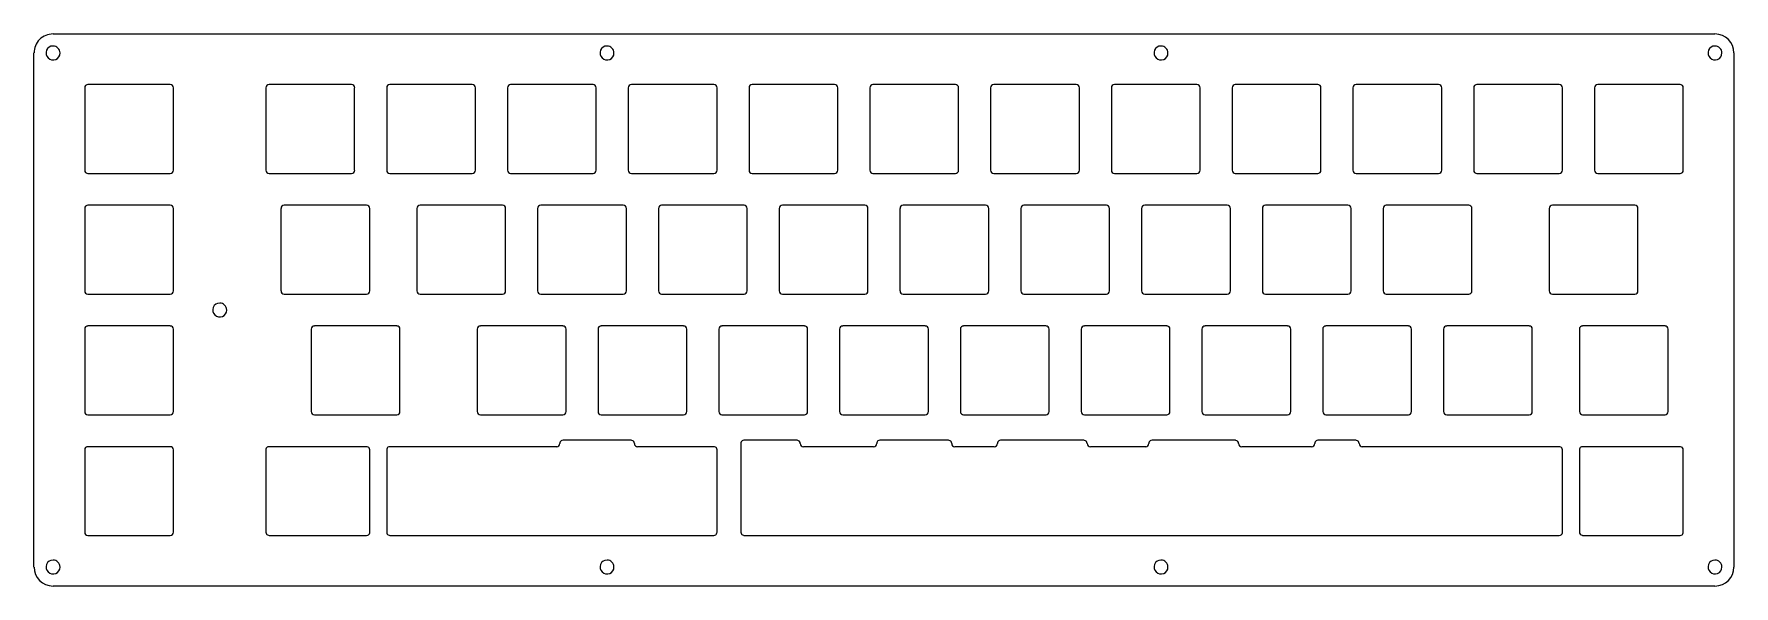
# Model space of a CAD drawing. Extents: x 0 to 268, y -87 to 0.
import ezdxf

# ---------------------------------------------------------------- set-up
doc = ezdxf.new("R2010")
doc.units = 0
doc.layers.get('0').update_dxf_attribs({"linetype": 'CONTINUOUS'})

msp = doc.modelspace()

# ---------------------------------------------------------------- linework, layer by layer
at = {"color": 7}
for points in [[(3.0988, -0.14858), (265.22426, -0.14858)], [(0.09906, -84.29878), (0.09906, -3.14832)], [(268.224, -3.14832), (268.224, -84.29878)], [(8.09752, -8.64996), (8.09752, -21.64968)], [(21.59762, -8.14958), (8.5979, -8.14958)], [(22.098, -21.64968), (22.098, -8.64996)], [(36.67252, -8.64996), (36.67252, -21.64968)], [(50.17262, -8.14958), (37.1729, -8.14958)], [(50.673, -21.64968), (50.673, -8.64996)], [(55.72252, -8.64996), (55.72252, -21.64968)], [(69.22262, -8.14958), (56.2229, -8.14958)], [(69.723, -21.64968), (69.723, -8.64996)], [(74.77252, -8.64996), (74.77252, -21.64968)], [(88.27262, -8.14958), (75.2729, -8.14958)], [(88.773, -21.64968), (88.773, -8.64996)], [(93.82252, -8.64996), (93.82252, -21.64968)], [(107.32262, -8.14958), (94.3229, -8.14958)], [(107.823, -21.64968), (107.823, -8.64996)], [(112.87252, -8.64996), (112.87252, -21.64968)], [(126.37262, -8.14958), (113.3729, -8.14958)], [(126.873, -21.64968), (126.873, -8.64996)], [(131.92252, -8.64996), (131.92252, -21.64968)], [(145.42262, -8.14958), (132.4229, -8.14958)], [(145.923, -21.64968), (145.923, -8.64996)], [(150.97252, -8.64996), (150.97252, -21.64968)], [(164.47262, -8.14958), (151.4729, -8.14958)], [(164.973, -21.64968), (164.973, -8.64996)], [(170.02252, -8.64996), (170.02252, -21.64968)], [(183.52262, -8.14958), (170.5229, -8.14958)], [(184.023, -21.64968), (184.023, -8.64996)], [(189.07252, -8.64996), (189.07252, -21.64968)], [(202.57262, -8.14958), (189.5729, -8.14958)], [(203.073, -21.64968), (203.073, -8.64996)], [(208.12252, -8.64996), (208.12252, -21.64968)], [(221.62262, -8.14958), (208.6229, -8.14958)], [(222.123, -21.64968), (222.123, -8.64996)], [(227.17252, -8.64996), (227.17252, -21.64968)], [(240.67262, -8.14958), (227.6729, -8.14958)], [(241.173, -21.64968), (241.173, -8.64996)], [(246.22252, -8.64996), (246.22252, -21.64968)], [(259.72262, -8.14958), (246.7229, -8.14958)], [(260.223, -21.64968), (260.223, -8.64996)], [(8.5979, -22.15006), (21.59762, -22.15006)], [(37.1729, -22.15006), (50.17262, -22.15006)], [(56.2229, -22.15006), (69.22262, -22.15006)], [(75.2729, -22.15006), (88.27262, -22.15006)], [(94.3229, -22.15006), (107.32262, -22.15006)], [(113.3729, -22.15006), (126.37262, -22.15006)], [(132.4229, -22.15006), (145.42262, -22.15006)], [(151.4729, -22.15006), (164.47262, -22.15006)], [(170.5229, -22.15006), (183.52262, -22.15006)], [(189.5729, -22.15006), (202.57262, -22.15006)], [(208.6229, -22.15006), (221.62262, -22.15006)], [(227.6729, -22.15006), (240.67262, -22.15006)], [(246.7229, -22.15006), (259.72262, -22.15006)], [(8.09752, -27.69996), (8.09752, -40.69968)], [(21.59762, -27.19958), (8.5979, -27.19958)], [(22.098, -40.69968), (22.098, -27.69996)], [(39.05504, -27.69996), (39.05504, -40.69968)], [(52.55514, -27.19958), (39.55542, -27.19958)], [(53.05552, -40.69968), (53.05552, -27.69996)], [(60.48502, -27.69996), (60.48502, -40.69968)], [(73.98512, -27.19958), (60.9854, -27.19958)], [(74.4855, -40.69968), (74.4855, -27.69996)], [(79.53502, -27.69996), (79.53502, -40.69968)], [(93.03512, -27.19958), (80.0354, -27.19958)], [(93.5355, -40.69968), (93.5355, -27.69996)], [(98.58502, -27.69996), (98.58502, -40.69968)], [(112.08512, -27.19958), (99.0854, -27.19958)], [(112.5855, -40.69968), (112.5855, -27.69996)], [(117.63502, -27.69996), (117.63502, -40.69968)], [(131.13512, -27.19958), (118.1354, -27.19958)], [(131.6355, -40.69968), (131.6355, -27.69996)], [(136.68502, -27.69996), (136.68502, -40.69968)], [(150.18512, -27.19958), (137.1854, -27.19958)], [(150.6855, -40.69968), (150.6855, -27.69996)], [(155.73502, -27.69996), (155.73502, -40.69968)], [(169.23512, -27.19958), (156.2354, -27.19958)], [(169.7355, -40.69968), (169.7355, -27.69996)], [(174.78502, -27.69996), (174.78502, -40.69968)], [(188.28512, -27.19958), (175.2854, -27.19958)], [(188.7855, -40.69968), (188.7855, -27.69996)], [(193.83502, -27.69996), (193.83502, -40.69968)], [(207.33512, -27.19958), (194.3354, -27.19958)], [(207.8355, -40.69968), (207.8355, -27.69996)], [(212.88502, -27.69996), (212.88502, -40.69968)], [(226.38512, -27.19958), (213.3854, -27.19958)], [(226.8855, -40.69968), (226.8855, -27.69996)], [(239.08004, -27.69996), (239.08004, -40.69968)], [(252.58014, -27.19958), (239.58042, -27.19958)], [(253.08052, -40.69968), (253.08052, -27.69996)], [(8.5979, -41.20006), (21.59762, -41.20006)], [(39.55542, -41.20006), (52.55514, -41.20006)], [(60.9854, -41.20006), (73.98512, -41.20006)], [(80.0354, -41.20006), (93.03512, -41.20006)], [(99.0854, -41.20006), (112.08512, -41.20006)], [(118.1354, -41.20006), (131.13512, -41.20006)], [(137.1854, -41.20006), (150.18512, -41.20006)], [(156.2354, -41.20006), (169.23512, -41.20006)], [(175.2854, -41.20006), (188.28512, -41.20006)], [(194.3354, -41.20006), (207.33512, -41.20006)], [(213.3854, -41.20006), (226.38512, -41.20006)], [(239.58042, -41.20006), (252.58014, -41.20006)], [(8.09752, -46.74996), (8.09752, -59.74968)], [(21.59762, -46.24958), (8.5979, -46.24958)], [(22.098, -59.74968), (22.098, -46.74996)], [(43.81754, -46.74996), (43.81754, -59.74968)], [(57.31764, -46.24958), (44.31792, -46.24958)], [(57.81802, -59.74968), (57.81802, -46.74996)], [(70.01002, -46.74996), (70.01002, -59.74968)], [(83.51012, -46.24958), (70.5104, -46.24958)], [(84.0105, -59.74968), (84.0105, -46.74996)], [(89.06002, -46.74996), (89.06002, -59.74968)], [(102.56012, -46.24958), (89.5604, -46.24958)], [(103.0605, -59.74968), (103.0605, -46.74996)], [(108.11002, -46.74996), (108.11002, -59.74968)], [(121.61012, -46.24958), (108.6104, -46.24958)], [(122.1105, -59.74968), (122.1105, -46.74996)], [(127.16002, -46.74996), (127.16002, -59.74968)], [(140.66012, -46.24958), (127.6604, -46.24958)], [(141.1605, -59.74968), (141.1605, -46.74996)], [(146.21002, -46.74996), (146.21002, -59.74968)], [(159.71012, -46.24958), (146.7104, -46.24958)], [(160.2105, -59.74968), (160.2105, -46.74996)], [(165.26002, -46.74996), (165.26002, -59.74968)], [(178.76012, -46.24958), (165.7604, -46.24958)], [(179.2605, -59.74968), (179.2605, -46.74996)], [(184.31002, -46.74996), (184.31002, -59.74968)], [(197.81012, -46.24958), (184.8104, -46.24958)], [(198.3105, -59.74968), (198.3105, -46.74996)], [(203.36002, -46.74996), (203.36002, -59.74968)], [(216.86012, -46.24958), (203.8604, -46.24958)], [(217.3605, -59.74968), (217.3605, -46.74996)], [(222.41002, -46.74996), (222.41002, -59.74968)], [(235.91012, -46.24958), (222.9104, -46.24958)], [(236.4105, -59.74968), (236.4105, -46.74996)], [(243.84254, -46.74996), (243.84254, -59.74968)], [(257.34264, -46.24958), (244.34292, -46.24958)], [(257.84302, -59.74968), (257.84302, -46.74996)], [(8.5979, -60.25006), (21.59762, -60.25006)], [(44.31792, -60.25006), (57.31764, -60.25006)], [(70.5104, -60.25006), (83.51012, -60.25006)], [(89.5604, -60.25006), (102.56012, -60.25006)], [(108.6104, -60.25006), (121.61012, -60.25006)], [(127.6604, -60.25006), (140.66012, -60.25006)], [(146.7104, -60.25006), (159.71012, -60.25006)], [(165.7604, -60.25006), (178.76012, -60.25006)], [(184.8104, -60.25006), (197.81012, -60.25006)], [(203.8604, -60.25006), (216.86012, -60.25006)], [(222.9104, -60.25006), (235.91012, -60.25006)], [(244.34292, -60.25006), (257.34264, -60.25006)], [(83.37042, -64.3293), (83.24088, -64.39788)], [(83.54314, -64.29882), (83.37042, -64.3293)], [(94.2975, -64.29882), (83.54314, -64.29882)], [(94.3864, -64.30644), (94.2975, -64.29882)], [(94.53626, -64.35724), (94.3864, -64.30644)], [(111.90732, -64.3293), (111.77778, -64.39788)], [(112.08004, -64.29882), (111.90732, -64.3293)], [(120.4595, -64.29882), (112.08004, -64.29882)], [(120.5484, -64.30644), (120.4595, -64.29882)], [(120.69826, -64.35724), (120.5484, -64.30644)], [(133.33984, -64.3293), (133.2103, -64.39788)], [(133.51002, -64.29882), (133.33984, -64.3293)], [(144.3355, -64.29882), (133.51002, -64.29882)], [(144.4244, -64.30644), (144.3355, -64.29882)], [(144.57426, -64.35724), (144.4244, -64.30644)], [(152.38984, -64.3293), (152.2603, -64.39788)], [(152.56002, -64.29882), (152.38984, -64.3293)], [(165.70452, -64.29882), (152.56002, -64.29882)], [(165.79342, -64.30644), (165.70452, -64.29882)], [(165.94074, -64.35724), (165.79342, -64.30644)], [(176.26584, -64.3293), (176.1363, -64.39788)], [(176.43602, -64.29882), (176.26584, -64.3293)], [(189.58052, -64.29882), (176.43602, -64.29882)], [(189.66942, -64.30644), (189.58052, -64.29882)], [(189.81674, -64.35724), (189.66942, -64.30644)], [(202.42784, -64.3293), (202.2983, -64.39788)], [(202.59802, -64.29882), (202.42784, -64.3293)], [(208.5975, -64.29882), (202.59802, -64.29882)], [(208.6864, -64.30644), (208.5975, -64.29882)], [(208.83626, -64.35724), (208.6864, -64.30644)], [(8.09752, -65.79996), (8.09752, -78.79968)], [(21.59762, -65.29958), (8.5979, -65.29958)], [(22.098, -78.79968), (22.098, -65.79996)], [(36.68014, -65.70852), (36.67252, -65.79742)], [(36.67252, -65.79742), (36.67252, -78.79968)], [(36.73348, -65.5612), (36.68014, -65.70852)], [(36.81984, -65.44436), (36.73348, -65.5612)], [(36.87318, -65.39864), (36.81984, -65.44436)], [(37.00272, -65.32752), (36.87318, -65.39864)], [(37.1729, -65.29958), (37.00272, -65.32752)], [(52.55514, -65.29958), (37.1729, -65.29958)], [(52.6415, -65.3072), (52.55514, -65.29958)], [(52.79136, -65.358), (52.6415, -65.3072)], [(52.9082, -65.44436), (52.79136, -65.358)], [(52.95392, -65.4977), (52.9082, -65.44436)], [(53.02504, -65.62724), (52.95392, -65.4977)], [(53.05552, -65.79742), (53.02504, -65.62724)], [(53.05552, -78.79968), (53.05552, -65.79742)], [(55.73014, -65.70852), (55.72252, -65.79742)], [(55.72252, -65.79742), (55.72252, -78.79968)], [(55.78348, -65.5612), (55.73014, -65.70852)], [(55.86984, -65.44436), (55.78348, -65.5612)], [(55.92318, -65.39864), (55.86984, -65.44436)], [(56.05272, -65.32752), (55.92318, -65.39864)], [(56.2229, -65.29958), (56.05272, -65.32752)], [(82.54238, -65.29958), (56.2229, -65.29958)], [(83.05038, -64.70776), (83.04276, -64.7992)], [(83.10118, -64.56044), (83.05038, -64.70776)], [(83.18754, -64.44614), (83.10118, -64.56044)], [(83.24088, -64.39788), (83.18754, -64.44614)], [(94.65056, -64.44614), (94.53626, -64.35724)], [(94.69628, -64.49694), (94.65056, -64.44614)], [(94.7674, -64.62648), (94.69628, -64.49694)], [(94.79788, -64.7992), (94.7674, -64.62648)], [(107.32262, -65.29958), (95.29826, -65.29958)], [(107.41152, -65.3072), (107.32262, -65.29958)], [(107.56138, -65.358), (107.41152, -65.3072)], [(107.67568, -65.44436), (107.56138, -65.358)], [(107.7214, -65.4977), (107.67568, -65.44436)], [(107.79252, -65.62724), (107.7214, -65.4977)], [(107.823, -65.79742), (107.79252, -65.62724)], [(107.823, -78.79968), (107.823, -65.79742)], [(111.58728, -64.70776), (111.57966, -64.7992)], [(111.57966, -64.7992), (111.57966, -78.79968)], [(111.63808, -64.56044), (111.58728, -64.70776)], [(111.72444, -64.44614), (111.63808, -64.56044)], [(111.77778, -64.39788), (111.72444, -64.44614)], [(120.81256, -64.44614), (120.69826, -64.35724)], [(120.85828, -64.49694), (120.81256, -64.44614)], [(120.9294, -64.62648), (120.85828, -64.49694)], [(120.95988, -64.7992), (120.9294, -64.62648)], [(132.50926, -65.29958), (121.46026, -65.29958)], [(133.01726, -64.70776), (133.00964, -64.7992)], [(133.0706, -64.56044), (133.01726, -64.70776)], [(133.15696, -64.44614), (133.0706, -64.56044)], [(133.2103, -64.39788), (133.15696, -64.44614)], [(144.68856, -64.44614), (144.57426, -64.35724)], [(144.73428, -64.49694), (144.68856, -64.44614)], [(144.8054, -64.62648), (144.73428, -64.49694)], [(144.83588, -64.7992), (144.8054, -64.62648)], [(151.55926, -65.29958), (145.33626, -65.29958)], [(152.06726, -64.70776), (152.05964, -64.7992)], [(152.1206, -64.56044), (152.06726, -64.70776)], [(152.20696, -64.44614), (152.1206, -64.56044)], [(152.2603, -64.39788), (152.20696, -64.44614)], [(166.05758, -64.44614), (165.94074, -64.35724)], [(166.1033, -64.49694), (166.05758, -64.44614)], [(166.17442, -64.62648), (166.1033, -64.49694)], [(166.2049, -64.7992), (166.17442, -64.62648)], [(175.43526, -65.29958), (166.70528, -65.29958)], [(175.94326, -64.70776), (175.93564, -64.7992)], [(175.9966, -64.56044), (175.94326, -64.70776)], [(176.08296, -64.44614), (175.9966, -64.56044)], [(176.1363, -64.39788), (176.08296, -64.44614)], [(189.93358, -64.44614), (189.81674, -64.35724)], [(189.9793, -64.49694), (189.93358, -64.44614)], [(190.05042, -64.62648), (189.9793, -64.49694)], [(190.0809, -64.7992), (190.05042, -64.62648)], [(201.59726, -65.29958), (190.58128, -65.29958)], [(202.10526, -64.70776), (202.09764, -64.7992)], [(202.1586, -64.56044), (202.10526, -64.70776)], [(202.24496, -64.44614), (202.1586, -64.56044)], [(202.2983, -64.39788), (202.24496, -64.44614)], [(208.95056, -64.44614), (208.83626, -64.35724)], [(208.99628, -64.49694), (208.95056, -64.44614)], [(209.0674, -64.62648), (208.99628, -64.49694)], [(209.09788, -64.7992), (209.0674, -64.62648)], [(240.67262, -65.29958), (209.59826, -65.29958)], [(240.76152, -65.3072), (240.67262, -65.29958)], [(240.91138, -65.358), (240.76152, -65.3072)], [(241.02568, -65.44436), (240.91138, -65.358)], [(241.0714, -65.4977), (241.02568, -65.44436)], [(241.14252, -65.62724), (241.0714, -65.4977)], [(241.173, -65.79742), (241.14252, -65.62724)], [(241.173, -78.79968), (241.173, -65.79742)], [(243.85016, -65.70852), (243.84254, -65.79742)], [(243.84254, -65.79742), (243.84254, -78.79968)], [(243.90096, -65.5612), (243.85016, -65.70852)], [(243.98732, -65.44436), (243.90096, -65.5612)], [(244.04066, -65.39864), (243.98732, -65.44436)], [(244.17274, -65.32752), (244.04066, -65.39864)], [(244.34292, -65.29958), (244.17274, -65.32752)], [(259.72262, -65.29958), (244.34292, -65.29958)], [(259.81152, -65.3072), (259.72262, -65.29958)], [(259.96138, -65.358), (259.81152, -65.3072)], [(260.07568, -65.44436), (259.96138, -65.358)], [(260.1214, -65.4977), (260.07568, -65.44436)], [(260.19252, -65.62724), (260.1214, -65.4977)], [(260.223, -65.79742), (260.19252, -65.62724)], [(260.223, -78.79968), (260.223, -65.79742)], [(8.5979, -79.30006), (21.59762, -79.30006)], [(36.67252, -78.79968), (36.70554, -78.9724)], [(36.70554, -78.9724), (36.77666, -79.10194)], [(36.77666, -79.10194), (36.81984, -79.15274)], [(36.81984, -79.15274), (36.93414, -79.2391)], [(36.93414, -79.2391), (37.084, -79.2899)], [(37.084, -79.2899), (37.1729, -79.29752)], [(37.1729, -79.29752), (52.55514, -79.29752)], [(52.55514, -79.29752), (52.72532, -79.26958)], [(52.72532, -79.26958), (52.85486, -79.19846)], [(52.85486, -79.19846), (52.9082, -79.15274)], [(52.9082, -79.15274), (52.99456, -79.03844)], [(52.99456, -79.03844), (53.04536, -78.88858)], [(53.04536, -78.88858), (53.05552, -78.79968)], [(55.72252, -78.79968), (55.75554, -78.9724)], [(55.75554, -78.9724), (55.82666, -79.10194)], [(55.82666, -79.10194), (55.86984, -79.15274)], [(55.86984, -79.15274), (55.98414, -79.2391)], [(55.98414, -79.2391), (56.134, -79.2899)], [(56.134, -79.2899), (56.2229, -79.29752)], [(56.2229, -79.29752), (107.32262, -79.29752)], [(107.32262, -79.29752), (107.4928, -79.26958)], [(107.4928, -79.26958), (107.62488, -79.19846)], [(107.62488, -79.19846), (107.67568, -79.15274)], [(107.67568, -79.15274), (107.76204, -79.03844)], [(107.76204, -79.03844), (107.81538, -78.88858)], [(107.81538, -78.88858), (107.823, -78.79968)], [(111.57966, -78.79968), (111.61014, -78.9724)], [(111.61014, -78.9724), (111.68126, -79.10194)], [(111.68126, -79.10194), (111.72444, -79.15274)], [(111.72444, -79.15274), (111.84128, -79.2391)], [(111.84128, -79.2391), (111.9886, -79.2899)], [(111.9886, -79.2899), (112.08004, -79.29752)], [(112.08004, -79.29752), (240.67262, -79.29752)], [(240.67262, -79.29752), (240.8428, -79.26958)], [(240.8428, -79.26958), (240.97488, -79.19846)], [(240.97488, -79.19846), (241.02568, -79.15274)], [(241.02568, -79.15274), (241.11204, -79.03844)], [(241.11204, -79.03844), (241.16538, -78.88858)], [(241.16538, -78.88858), (241.173, -78.79968)], [(243.84254, -78.79968), (243.87302, -78.9724)], [(243.87302, -78.9724), (243.94414, -79.10194)], [(243.94414, -79.10194), (243.98732, -79.15274)], [(243.98732, -79.15274), (244.10416, -79.2391)], [(244.10416, -79.2391), (244.25148, -79.2899)], [(244.25148, -79.2899), (244.34292, -79.29752)], [(244.34292, -79.29752), (259.72262, -79.29752)], [(259.72262, -79.29752), (259.8928, -79.26958)], [(259.8928, -79.26958), (260.02488, -79.19846)], [(260.02488, -79.19846), (260.07568, -79.15274)], [(260.07568, -79.15274), (260.16204, -79.03844)], [(260.16204, -79.03844), (260.21538, -78.88858)], [(260.21538, -78.88858), (260.223, -78.79968)], [(265.22426, -87.29852), (3.0988, -87.29852)]]:
    msp.add_lwpolyline(points, dxfattribs=at)
for points in [[(3.099994, -2.050402)], [(90.475054, -2.050402)], [(177.850038, -2.050402)], [(265.22426, -2.050402)], [(29.387546, -42.625327)], [(3.099994, -83.200303)], [(90.475054, -83.200303)], [(177.850038, -83.200303)], [(265.22426, -83.200303)]]:
    msp.add_lwpolyline(points, close=True, dxfattribs=at)
for points in [[(0.978676, -1.029082), (0.416068, -1.591692), (0.099999, -2.354754), (0.100001, -3.150403)], [(3.099994, -0.150401), (2.304345, -0.150401), (1.541284, -0.466472), (0.978676, -1.029082)], [(3.099994, -2.050402), (2.655085, -2.050402), (2.253985, -2.318409), (2.083726, -2.729451)], [(3.877811, -2.372585), (3.671521, -2.166295), (3.391732, -2.050402), (3.099994, -2.050402)], [(4.199994, -3.150403), (4.199994, -2.858664), (4.084102, -2.578875), (3.877811, -2.372585)], [(90.475054, -2.050402), (90.030145, -2.050402), (89.629045, -2.318409), (89.458786, -2.729451)], [(91.252872, -2.372585), (91.046582, -2.166295), (90.766792, -2.050402), (90.475054, -2.050402)], [(91.575054, -3.150403), (91.575054, -2.858664), (91.459162, -2.578875), (91.252872, -2.372585)], [(177.850038, -2.050402), (177.405129, -2.050402), (177.004029, -2.318409), (176.83377, -2.729451)], [(178.627856, -2.372585), (178.421566, -2.166295), (178.141776, -2.050402), (177.850038, -2.050402)], [(178.950038, -3.150403), (178.950038, -2.858664), (178.834146, -2.578875), (178.627856, -2.372585)], [(265.22426, -2.050402), (264.779351, -2.050402), (264.378251, -2.318409), (264.207992, -2.729451)], [(268.224, -3.150403), (268.224004, -1.493648), (266.881015, -0.150541), (265.22426, -0.150401)], [(266.002078, -2.372585), (265.795788, -2.166295), (265.515998, -2.050402), (265.22426, -2.050402)], [(266.32426, -3.150403), (266.32426, -2.858664), (266.208368, -2.578875), (266.002078, -2.372585)], [(2.083726, -2.729451), (1.913467, -3.140493), (2.007578, -3.613622), (2.322176, -3.92822)], [(2.322176, -3.92822), (2.636774, -4.242818), (3.109904, -4.33693), (3.520946, -4.16667)], [(3.520946, -4.16667), (3.931988, -3.996411), (4.199994, -3.595311), (4.199994, -3.150403)], [(89.458786, -2.729451), (89.288527, -3.140493), (89.382638, -3.613622), (89.697236, -3.92822)], [(89.697236, -3.92822), (90.011834, -4.242818), (90.484964, -4.33693), (90.896006, -4.16667)], [(90.896006, -4.16667), (91.307048, -3.996411), (91.575054, -3.595311), (91.575054, -3.150403)], [(176.83377, -2.729451), (176.663511, -3.140493), (176.757622, -3.613622), (177.07222, -3.92822)], [(177.07222, -3.92822), (177.386818, -4.242818), (177.859948, -4.33693), (178.27099, -4.16667)], [(178.27099, -4.16667), (178.682032, -3.996411), (178.950038, -3.595311), (178.950038, -3.150403)], [(264.207992, -2.729451), (264.037733, -3.140493), (264.131844, -3.613622), (264.446442, -3.92822)], [(264.446442, -3.92822), (264.76104, -4.242818), (265.23417, -4.33693), (265.645212, -4.16667)], [(265.645212, -4.16667), (266.056254, -3.996411), (266.32426, -3.595311), (266.32426, -3.150403)], [(8.246456, -8.296839), (8.152688, -8.390607), (8.100009, -8.517784), (8.100009, -8.650392)], [(8.600008, -8.150393), (8.4674, -8.150393), (8.340224, -8.203071), (8.246456, -8.296839)], [(21.95356, -8.296839), (21.859792, -8.203071), (21.732616, -8.150393), (21.600008, -8.150393)], [(22.100007, -8.650392), (22.100007, -8.517784), (22.047328, -8.390607), (21.95356, -8.296839)], [(37.174932, -8.150393), (36.89884, -8.150463), (36.67506, -8.374299), (36.67506, -8.650392)], [(50.528541, -8.296794), (50.434745, -8.203022), (50.307536, -8.150359), (50.174906, -8.150393)], [(50.675032, -8.650392), (50.675032, -8.517762), (50.622336, -8.390566), (50.528541, -8.296794)], [(56.224932, -8.150393), (55.94884, -8.150463), (55.72506, -8.374299), (55.72506, -8.650392)], [(69.578541, -8.296794), (69.484745, -8.203022), (69.357536, -8.150359), (69.224906, -8.150393)], [(69.725032, -8.650392), (69.725032, -8.517762), (69.672336, -8.390566), (69.578541, -8.296794)], [(75.274932, -8.150393), (74.99884, -8.150463), (74.77506, -8.374299), (74.77506, -8.650392)], [(88.628541, -8.296794), (88.534745, -8.203022), (88.407536, -8.150359), (88.274906, -8.150393)], [(88.775032, -8.650392), (88.775032, -8.517762), (88.722336, -8.390566), (88.628541, -8.296794)], [(94.324932, -8.150393), (94.04884, -8.150463), (93.82506, -8.374299), (93.82506, -8.650392)], [(107.678541, -8.296794), (107.584745, -8.203022), (107.457536, -8.150359), (107.324906, -8.150393)], [(107.825032, -8.650392), (107.825032, -8.517762), (107.772336, -8.390566), (107.678541, -8.296794)], [(113.374932, -8.150393), (113.09884, -8.150463), (112.87506, -8.374299), (112.87506, -8.650392)], [(126.728541, -8.296794), (126.634745, -8.203022), (126.507536, -8.150359), (126.374906, -8.150393)], [(126.875032, -8.650392), (126.875032, -8.517762), (126.822336, -8.390566), (126.728541, -8.296794)], [(132.424932, -8.150393), (132.14884, -8.150463), (131.92506, -8.374299), (131.92506, -8.650392)], [(145.778541, -8.296794), (145.684745, -8.203022), (145.557536, -8.150359), (145.424906, -8.150393)], [(145.925032, -8.650392), (145.925032, -8.517762), (145.872336, -8.390566), (145.778541, -8.296794)], [(151.474932, -8.150393), (151.19884, -8.150463), (150.97506, -8.374299), (150.97506, -8.650392)], [(164.828541, -8.296794), (164.734745, -8.203022), (164.607536, -8.150359), (164.474906, -8.150393)], [(164.975032, -8.650392), (164.975032, -8.517762), (164.922336, -8.390566), (164.828541, -8.296794)], [(170.524932, -8.150393), (170.24884, -8.150463), (170.02506, -8.374299), (170.02506, -8.650392)], [(183.878541, -8.296794), (183.784745, -8.203022), (183.657536, -8.150359), (183.524906, -8.150393)], [(184.025032, -8.650392), (184.025032, -8.517762), (183.972336, -8.390566), (183.878541, -8.296794)], [(189.574932, -8.150393), (189.29884, -8.150463), (189.07506, -8.374299), (189.07506, -8.650392)], [(202.928541, -8.296794), (202.834745, -8.203022), (202.707536, -8.150359), (202.574906, -8.150393)], [(203.075032, -8.650392), (203.075032, -8.517762), (203.022336, -8.390566), (202.928541, -8.296794)], [(208.624932, -8.150393), (208.34884, -8.150463), (208.12506, -8.374299), (208.12506, -8.650392)], [(221.978541, -8.296794), (221.884745, -8.203022), (221.757536, -8.150359), (221.624906, -8.150393)], [(222.125032, -8.650392), (222.125032, -8.517762), (222.072336, -8.390566), (221.978541, -8.296794)], [(227.674932, -8.150393), (227.39884, -8.150463), (227.17506, -8.374299), (227.17506, -8.650392)], [(241.028541, -8.296794), (240.934745, -8.203022), (240.807536, -8.150359), (240.674906, -8.150393)], [(241.175032, -8.650392), (241.175032, -8.517762), (241.122336, -8.390566), (241.028541, -8.296794)], [(246.724932, -8.150393), (246.44884, -8.150463), (246.22506, -8.374299), (246.22506, -8.650392)], [(260.078959, -8.296704), (259.985109, -8.202925), (259.857834, -8.150292), (259.72516, -8.150393)], [(260.22554, -8.650392), (260.22554, -8.517718), (260.172809, -8.390483), (260.078959, -8.296704)], [(8.100009, -21.650391), (8.100009, -21.782999), (8.152688, -21.910176), (8.246456, -22.003944)], [(8.246456, -22.003944), (8.340224, -22.097712), (8.4674, -22.15039), (8.600008, -22.15039)], [(21.600008, -22.15039), (21.732616, -22.15039), (21.859792, -22.097712), (21.95356, -22.003944)], [(21.95356, -22.003944), (22.047328, -21.910176), (22.100007, -21.782999), (22.100007, -21.650391)], [(36.67506, -21.650391), (36.67506, -21.926483), (36.89884, -22.15032), (37.174932, -22.15039)], [(50.174906, -22.15039), (50.307536, -22.150424), (50.434745, -22.09776), (50.528541, -22.003989)], [(50.528541, -22.003989), (50.622336, -21.910217), (50.675032, -21.783021), (50.675032, -21.650391)], [(55.72506, -21.650391), (55.72506, -21.926483), (55.94884, -22.15032), (56.224932, -22.15039)], [(69.224906, -22.15039), (69.357536, -22.150424), (69.484745, -22.09776), (69.578541, -22.003989)], [(69.578541, -22.003989), (69.672336, -21.910217), (69.725032, -21.783021), (69.725032, -21.650391)], [(74.77506, -21.650391), (74.77506, -21.926483), (74.99884, -22.15032), (75.274932, -22.15039)], [(88.274906, -22.15039), (88.407536, -22.150424), (88.534745, -22.09776), (88.628541, -22.003989)], [(88.628541, -22.003989), (88.722336, -21.910217), (88.775032, -21.783021), (88.775032, -21.650391)], [(93.82506, -21.650391), (93.82506, -21.926483), (94.04884, -22.15032), (94.324932, -22.15039)], [(107.324906, -22.15039), (107.457536, -22.150424), (107.584745, -22.09776), (107.678541, -22.003989)], [(107.678541, -22.003989), (107.772336, -21.910217), (107.825032, -21.783021), (107.825032, -21.650391)], [(112.87506, -21.650391), (112.87506, -21.926483), (113.09884, -22.15032), (113.374932, -22.15039)], [(126.374906, -22.15039), (126.507536, -22.150424), (126.634745, -22.09776), (126.728541, -22.003989)], [(126.728541, -22.003989), (126.822336, -21.910217), (126.875032, -21.783021), (126.875032, -21.650391)], [(131.92506, -21.650391), (131.92506, -21.926483), (132.14884, -22.15032), (132.424932, -22.15039)], [(145.424906, -22.15039), (145.557536, -22.150424), (145.684745, -22.09776), (145.778541, -22.003989)], [(145.778541, -22.003989), (145.872336, -21.910217), (145.925032, -21.783021), (145.925032, -21.650391)], [(150.97506, -21.650391), (150.97506, -21.926483), (151.19884, -22.15032), (151.474932, -22.15039)], [(164.474906, -22.15039), (164.607536, -22.150424), (164.734745, -22.09776), (164.828541, -22.003989)], [(164.828541, -22.003989), (164.922336, -21.910217), (164.975032, -21.783021), (164.975032, -21.650391)], [(170.02506, -21.650391), (170.02506, -21.926483), (170.24884, -22.15032), (170.524932, -22.15039)], [(183.524906, -22.15039), (183.657536, -22.150424), (183.784745, -22.09776), (183.878541, -22.003989)], [(183.878541, -22.003989), (183.972336, -21.910217), (184.025032, -21.783021), (184.025032, -21.650391)], [(189.07506, -21.650391), (189.07506, -21.926483), (189.29884, -22.15032), (189.574932, -22.15039)], [(202.574906, -22.15039), (202.707536, -22.150424), (202.834745, -22.09776), (202.928541, -22.003989)], [(202.928541, -22.003989), (203.022336, -21.910217), (203.075032, -21.783021), (203.075032, -21.650391)], [(208.12506, -21.650391), (208.12506, -21.926483), (208.34884, -22.15032), (208.624932, -22.15039)], [(221.624906, -22.15039), (221.757536, -22.150424), (221.884745, -22.09776), (221.978541, -22.003989)], [(221.978541, -22.003989), (222.072336, -21.910217), (222.125032, -21.783021), (222.125032, -21.650391)], [(227.17506, -21.650391), (227.17506, -21.926483), (227.39884, -22.15032), (227.674932, -22.15039)], [(240.674906, -22.15039), (240.807536, -22.150424), (240.934745, -22.09776), (241.028541, -22.003989)], [(241.028541, -22.003989), (241.122336, -21.910217), (241.175032, -21.783021), (241.175032, -21.650391)], [(246.22506, -21.650391), (246.22506, -21.926483), (246.44884, -22.15032), (246.724932, -22.15039)], [(259.72516, -22.15039), (259.857834, -22.150491), (259.985109, -22.097857), (260.078959, -22.004078)], [(260.078959, -22.004078), (260.172809, -21.9103), (260.22554, -21.783065), (260.22554, -21.650391)], [(8.246411, -27.346833), (8.152639, -27.440629), (8.099976, -27.567838), (8.100009, -27.700468)], [(8.600008, -27.200342), (8.467378, -27.200342), (8.340182, -27.253038), (8.246411, -27.346833)], [(21.953605, -27.346833), (21.859834, -27.253038), (21.732638, -27.200342), (21.600008, -27.200342)], [(22.100007, -27.700468), (22.10004, -27.567838), (22.047377, -27.440629), (21.953605, -27.346833)], [(39.202667, -27.346878), (39.108922, -27.44067), (39.056276, -27.56786), (39.05631, -27.700468)], [(39.556182, -27.200342), (39.423574, -27.200376), (39.296411, -27.253086), (39.202667, -27.346878)], [(52.909836, -27.346788), (52.816037, -27.252989), (52.688808, -27.200308), (52.556156, -27.200342)], [(53.056282, -27.700468), (53.056316, -27.567816), (53.003635, -27.440587), (52.909836, -27.346788)], [(60.633917, -27.346878), (60.540172, -27.44067), (60.487526, -27.56786), (60.48756, -27.700468)], [(60.987432, -27.200342), (60.854824, -27.200376), (60.727661, -27.253086), (60.633917, -27.346878)], [(74.341086, -27.346788), (74.247287, -27.252989), (74.120058, -27.200308), (73.987406, -27.200342)], [(74.487532, -27.700468), (74.487566, -27.567816), (74.434885, -27.440587), (74.341086, -27.346788)], [(79.683917, -27.346878), (79.590172, -27.44067), (79.537526, -27.56786), (79.53756, -27.700468)], [(80.037432, -27.200342), (79.904824, -27.200376), (79.777661, -27.253086), (79.683917, -27.346878)], [(93.391086, -27.346788), (93.297287, -27.252989), (93.170058, -27.200308), (93.037406, -27.200342)], [(93.537532, -27.700468), (93.537566, -27.567816), (93.484885, -27.440587), (93.391086, -27.346788)], [(98.733917, -27.346878), (98.640172, -27.44067), (98.587526, -27.56786), (98.58756, -27.700468)], [(99.087432, -27.200342), (98.954824, -27.200376), (98.827661, -27.253086), (98.733917, -27.346878)], [(112.441086, -27.346788), (112.347287, -27.252989), (112.220058, -27.200308), (112.087406, -27.200342)], [(112.587532, -27.700468), (112.587566, -27.567816), (112.534885, -27.440587), (112.441086, -27.346788)], [(117.783917, -27.346878), (117.690172, -27.44067), (117.637526, -27.56786), (117.63756, -27.700468)], [(118.137432, -27.200342), (118.004824, -27.200376), (117.877661, -27.253086), (117.783917, -27.346878)], [(131.491086, -27.346788), (131.397287, -27.252989), (131.270058, -27.200308), (131.137406, -27.200342)], [(131.637532, -27.700468), (131.637566, -27.567816), (131.584885, -27.440587), (131.491086, -27.346788)], [(136.833917, -27.346878), (136.740172, -27.44067), (136.687526, -27.56786), (136.68756, -27.700468)], [(137.187432, -27.200342), (137.054824, -27.200376), (136.927661, -27.253086), (136.833917, -27.346878)], [(150.541086, -27.346788), (150.447287, -27.252989), (150.320058, -27.200308), (150.187406, -27.200342)], [(150.687532, -27.700468), (150.687566, -27.567816), (150.634885, -27.440587), (150.541086, -27.346788)], [(155.883917, -27.346878), (155.790172, -27.44067), (155.737526, -27.56786), (155.73756, -27.700468)], [(156.237432, -27.200342), (156.104824, -27.200376), (155.977661, -27.253086), (155.883917, -27.346878)], [(169.591086, -27.346788), (169.497287, -27.252989), (169.370058, -27.200308), (169.237406, -27.200342)], [(169.737532, -27.700468), (169.737566, -27.567816), (169.684885, -27.440587), (169.591086, -27.346788)], [(174.933917, -27.346878), (174.840172, -27.44067), (174.787526, -27.56786), (174.78756, -27.700468)], [(175.287432, -27.200342), (175.154824, -27.200376), (175.027661, -27.253086), (174.933917, -27.346878)], [(188.641086, -27.346788), (188.547287, -27.252989), (188.420058, -27.200308), (188.287406, -27.200342)], [(188.787532, -27.700468), (188.787566, -27.567816), (188.734885, -27.440587), (188.641086, -27.346788)], [(193.983917, -27.346878), (193.890172, -27.44067), (193.837526, -27.56786), (193.83756, -27.700468)], [(194.337432, -27.200342), (194.204824, -27.200376), (194.077661, -27.253086), (193.983917, -27.346878)], [(207.691086, -27.346788), (207.597287, -27.252989), (207.470058, -27.200308), (207.337406, -27.200342)], [(207.837532, -27.700468), (207.837566, -27.567816), (207.784885, -27.440587), (207.691086, -27.346788)], [(213.033917, -27.346878), (212.940172, -27.44067), (212.887526, -27.56786), (212.88756, -27.700468)], [(213.387432, -27.200342), (213.254824, -27.200376), (213.127661, -27.253086), (213.033917, -27.346878)], [(226.741086, -27.346788), (226.647287, -27.252989), (226.520058, -27.200308), (226.387406, -27.200342)], [(226.887532, -27.700468), (226.887566, -27.567816), (226.834885, -27.440587), (226.741086, -27.346788)], [(239.227667, -27.346878), (239.133922, -27.44067), (239.081276, -27.56786), (239.08131, -27.700468)], [(239.581182, -27.200342), (239.448574, -27.200376), (239.321411, -27.253086), (239.227667, -27.346878)], [(252.934836, -27.346788), (252.841037, -27.252989), (252.713808, -27.200308), (252.581156, -27.200342)], [(253.081282, -27.700468), (253.081316, -27.567816), (253.028635, -27.440587), (252.934836, -27.346788)], [(8.100009, -40.700442), (8.100079, -40.976534), (8.323916, -41.200314), (8.600008, -41.200314)], [(21.600008, -41.200314), (21.8761, -41.200314), (22.099936, -40.976534), (22.100007, -40.700442)], [(29.387546, -42.625327), (28.942637, -42.625327), (28.541537, -42.893334), (28.371278, -43.304376)], [(30.165364, -42.94751), (29.959074, -42.74122), (29.679284, -42.625327), (29.387546, -42.625327)], [(39.05631, -40.700442), (39.05638, -40.976484), (39.280139, -41.200244), (39.556182, -41.200314)], [(52.556156, -41.200314), (52.688764, -41.200348), (52.815954, -41.147702), (52.909746, -41.053957)], [(52.909746, -41.053957), (53.003538, -40.960213), (53.056248, -40.83305), (53.056282, -40.700442)], [(60.48756, -40.700442), (60.48763, -40.976484), (60.711389, -41.200244), (60.987432, -41.200314)], [(73.987406, -41.200314), (74.120014, -41.200348), (74.247204, -41.147702), (74.340996, -41.053957)], [(74.340996, -41.053957), (74.434788, -40.960213), (74.487498, -40.83305), (74.487532, -40.700442)], [(79.53756, -40.700442), (79.53763, -40.976484), (79.761389, -41.200244), (80.037432, -41.200314)], [(93.037406, -41.200314), (93.170014, -41.200348), (93.297204, -41.147702), (93.390996, -41.053957)], [(93.390996, -41.053957), (93.484788, -40.960213), (93.537498, -40.83305), (93.537532, -40.700442)], [(98.58756, -40.700442), (98.58763, -40.976484), (98.811389, -41.200244), (99.087432, -41.200314)], [(112.087406, -41.200314), (112.220014, -41.200348), (112.347204, -41.147702), (112.440996, -41.053957)], [(112.440996, -41.053957), (112.534788, -40.960213), (112.587498, -40.83305), (112.587532, -40.700442)], [(117.63756, -40.700442), (117.63763, -40.976484), (117.861389, -41.200244), (118.137432, -41.200314)], [(131.137406, -41.200314), (131.270014, -41.200348), (131.397204, -41.147702), (131.490996, -41.053957)], [(131.490996, -41.053957), (131.584788, -40.960213), (131.637498, -40.83305), (131.637532, -40.700442)], [(136.68756, -40.700442), (136.68763, -40.976484), (136.911389, -41.200244), (137.187432, -41.200314)], [(150.187406, -41.200314), (150.320014, -41.200348), (150.447204, -41.147702), (150.540996, -41.053957)], [(150.540996, -41.053957), (150.634788, -40.960213), (150.687498, -40.83305), (150.687532, -40.700442)], [(155.73756, -40.700442), (155.73763, -40.976484), (155.961389, -41.200244), (156.237432, -41.200314)], [(169.237406, -41.200314), (169.370014, -41.200348), (169.497204, -41.147702), (169.590996, -41.053957)], [(169.590996, -41.053957), (169.684788, -40.960213), (169.737498, -40.83305), (169.737532, -40.700442)], [(174.78756, -40.700442), (174.78763, -40.976484), (175.011389, -41.200244), (175.287432, -41.200314)], [(188.287406, -41.200314), (188.420014, -41.200348), (188.547204, -41.147702), (188.640996, -41.053957)], [(188.640996, -41.053957), (188.734788, -40.960213), (188.787498, -40.83305), (188.787532, -40.700442)], [(193.83756, -40.700442), (193.83763, -40.976484), (194.061389, -41.200244), (194.337432, -41.200314)], [(207.337406, -41.200314), (207.470014, -41.200348), (207.597204, -41.147702), (207.690996, -41.053957)], [(207.690996, -41.053957), (207.784788, -40.960213), (207.837498, -40.83305), (207.837532, -40.700442)], [(212.88756, -40.700442), (212.88763, -40.976484), (213.111389, -41.200244), (213.387432, -41.200314)], [(226.387406, -41.200314), (226.520014, -41.200348), (226.647204, -41.147702), (226.740996, -41.053957)], [(226.740996, -41.053957), (226.834788, -40.960213), (226.887498, -40.83305), (226.887532, -40.700442)], [(239.08131, -40.700442), (239.08138, -40.976484), (239.305139, -41.200244), (239.581182, -41.200314)], [(252.581156, -41.200314), (252.713764, -41.200348), (252.840954, -41.147702), (252.934746, -41.053957)], [(252.934746, -41.053957), (253.028538, -40.960213), (253.081248, -40.83305), (253.081282, -40.700442)], [(28.371278, -43.304376), (28.201019, -43.715418), (28.29513, -44.188548), (28.609728, -44.503146)], [(28.609728, -44.503146), (28.924326, -44.817743), (29.397456, -44.911855), (29.808498, -44.741596)], [(29.808498, -44.741596), (30.21954, -44.571336), (30.487546, -44.170236), (30.487546, -43.725328)], [(30.487546, -43.725328), (30.487546, -43.43359), (30.371654, -43.1538), (30.165364, -42.94751)], [(8.246411, -46.396833), (8.152639, -46.490629), (8.099976, -46.617838), (8.100009, -46.750468)], [(8.600008, -46.250342), (8.467378, -46.250342), (8.340182, -46.303038), (8.246411, -46.396833)], [(21.953605, -46.396833), (21.859834, -46.303038), (21.732638, -46.250342), (21.600008, -46.250342)], [(22.100007, -46.750468), (22.10004, -46.617838), (22.047377, -46.490629), (21.953605, -46.396833)], [(43.965167, -46.396878), (43.871422, -46.49067), (43.818776, -46.61786), (43.81881, -46.750468)], [(44.318682, -46.250342), (44.186074, -46.250376), (44.058911, -46.303086), (43.965167, -46.396878)], [(57.672336, -46.396788), (57.578537, -46.302989), (57.451308, -46.250308), (57.318656, -46.250342)], [(57.818782, -46.750468), (57.818816, -46.617816), (57.766135, -46.490587), (57.672336, -46.396788)], [(70.158917, -46.396878), (70.065172, -46.49067), (70.012526, -46.61786), (70.01256, -46.750468)], [(70.512432, -46.250342), (70.379824, -46.250376), (70.252661, -46.303086), (70.158917, -46.396878)], [(83.866086, -46.396788), (83.772287, -46.302989), (83.645058, -46.250308), (83.512406, -46.250342)], [(84.012532, -46.750468), (84.012566, -46.617816), (83.959885, -46.490587), (83.866086, -46.396788)], [(89.208917, -46.396878), (89.115172, -46.49067), (89.062526, -46.61786), (89.06256, -46.750468)], [(89.562432, -46.250342), (89.429824, -46.250376), (89.302661, -46.303086), (89.208917, -46.396878)], [(102.916086, -46.396788), (102.822287, -46.302989), (102.695058, -46.250308), (102.562406, -46.250342)], [(103.062532, -46.750468), (103.062566, -46.617816), (103.009885, -46.490587), (102.916086, -46.396788)], [(108.258917, -46.396878), (108.165172, -46.49067), (108.112526, -46.61786), (108.11256, -46.750468)], [(108.612432, -46.250342), (108.479824, -46.250376), (108.352661, -46.303086), (108.258917, -46.396878)], [(121.966086, -46.396788), (121.872287, -46.302989), (121.745058, -46.250308), (121.612406, -46.250342)], [(122.112532, -46.750468), (122.112566, -46.617816), (122.059885, -46.490587), (121.966086, -46.396788)], [(127.308917, -46.396878), (127.215172, -46.49067), (127.162526, -46.61786), (127.16256, -46.750468)], [(127.662432, -46.250342), (127.529824, -46.250376), (127.402661, -46.303086), (127.308917, -46.396878)], [(141.016086, -46.396788), (140.922287, -46.302989), (140.795058, -46.250308), (140.662406, -46.250342)], [(141.162532, -46.750468), (141.162566, -46.617816), (141.109885, -46.490587), (141.016086, -46.396788)], [(146.358917, -46.396878), (146.265172, -46.49067), (146.212526, -46.61786), (146.21256, -46.750468)], [(146.712432, -46.250342), (146.579824, -46.250376), (146.452661, -46.303086), (146.358917, -46.396878)], [(160.066086, -46.396788), (159.972287, -46.302989), (159.845058, -46.250308), (159.712406, -46.250342)], [(160.212532, -46.750468), (160.212566, -46.617816), (160.159885, -46.490587), (160.066086, -46.396788)], [(165.408917, -46.396878), (165.315172, -46.49067), (165.262526, -46.61786), (165.26256, -46.750468)], [(165.762432, -46.250342), (165.629824, -46.250376), (165.502661, -46.303086), (165.408917, -46.396878)], [(179.116086, -46.396788), (179.022287, -46.302989), (178.895058, -46.250308), (178.762406, -46.250342)], [(179.262532, -46.750468), (179.262566, -46.617816), (179.209885, -46.490587), (179.116086, -46.396788)], [(184.458917, -46.396878), (184.365172, -46.49067), (184.312526, -46.61786), (184.31256, -46.750468)], [(184.812432, -46.250342), (184.679824, -46.250376), (184.552661, -46.303086), (184.458917, -46.396878)], [(198.166086, -46.396788), (198.072287, -46.302989), (197.945058, -46.250308), (197.812406, -46.250342)], [(198.312532, -46.750468), (198.312566, -46.617816), (198.259885, -46.490587), (198.166086, -46.396788)], [(203.508917, -46.396878), (203.415172, -46.49067), (203.362526, -46.61786), (203.36256, -46.750468)], [(203.862432, -46.250342), (203.729824, -46.250376), (203.602661, -46.303086), (203.508917, -46.396878)], [(217.216086, -46.396788), (217.122287, -46.302989), (216.995058, -46.250308), (216.862406, -46.250342)], [(217.362532, -46.750468), (217.362566, -46.617816), (217.309885, -46.490587), (217.216086, -46.396788)], [(222.558917, -46.396878), (222.465172, -46.49067), (222.412526, -46.61786), (222.41256, -46.750468)], [(222.912432, -46.250342), (222.779824, -46.250376), (222.652661, -46.303086), (222.558917, -46.396878)], [(236.266086, -46.396788), (236.172287, -46.302989), (236.045058, -46.250308), (235.912406, -46.250342)], [(236.412532, -46.750468), (236.412566, -46.617816), (236.359885, -46.490587), (236.266086, -46.396788)], [(243.990167, -46.396878), (243.896422, -46.49067), (243.843776, -46.61786), (243.84381, -46.750468)], [(244.343682, -46.250342), (244.211074, -46.250376), (244.083911, -46.303086), (243.990167, -46.396878)], [(257.696484, -46.396698), (257.60263, -46.302892), (257.475336, -46.250241), (257.34264, -46.250342)], [(257.84302, -46.750468), (257.843054, -46.617772), (257.790338, -46.490505), (257.696484, -46.396698)], [(8.100009, -59.750442), (8.100079, -60.026534), (8.323916, -60.250314), (8.600008, -60.250314)], [(21.600008, -60.250314), (21.8761, -60.250314), (22.099936, -60.026534), (22.100007, -59.750442)], [(43.81881, -59.750442), (43.81888, -60.026484), (44.042639, -60.250244), (44.318682, -60.250314)], [(57.318656, -60.250314), (57.451264, -60.250348), (57.578454, -60.197702), (57.672246, -60.103957)], [(57.672246, -60.103957), (57.766038, -60.010213), (57.818748, -59.88305), (57.818782, -59.750442)], [(70.01256, -59.750442), (70.01263, -60.026484), (70.236389, -60.250244), (70.512432, -60.250314)], [(83.512406, -60.250314), (83.645014, -60.250348), (83.772204, -60.197702), (83.865996, -60.103957)], [(83.865996, -60.103957), (83.959788, -60.010213), (84.012498, -59.88305), (84.012532, -59.750442)], [(89.06256, -59.750442), (89.06263, -60.026484), (89.286389, -60.250244), (89.562432, -60.250314)], [(102.562406, -60.250314), (102.695014, -60.250348), (102.822204, -60.197702), (102.915996, -60.103957)], [(102.915996, -60.103957), (103.009788, -60.010213), (103.062498, -59.88305), (103.062532, -59.750442)], [(108.11256, -59.750442), (108.11263, -60.026484), (108.336389, -60.250244), (108.612432, -60.250314)], [(121.612406, -60.250314), (121.745014, -60.250348), (121.872204, -60.197702), (121.965996, -60.103957)], [(121.965996, -60.103957), (122.059788, -60.010213), (122.112498, -59.88305), (122.112532, -59.750442)], [(127.16256, -59.750442), (127.16263, -60.026484), (127.386389, -60.250244), (127.662432, -60.250314)], [(140.662406, -60.250314), (140.795014, -60.250348), (140.922204, -60.197702), (141.015996, -60.103957)], [(141.015996, -60.103957), (141.109788, -60.010213), (141.162498, -59.88305), (141.162532, -59.750442)], [(146.21256, -59.750442), (146.21263, -60.026484), (146.436389, -60.250244), (146.712432, -60.250314)], [(159.712406, -60.250314), (159.845014, -60.250348), (159.972204, -60.197702), (160.065996, -60.103957)], [(160.065996, -60.103957), (160.159788, -60.010213), (160.212498, -59.88305), (160.212532, -59.750442)], [(165.26256, -59.750442), (165.26263, -60.026484), (165.486389, -60.250244), (165.762432, -60.250314)], [(178.762406, -60.250314), (178.895014, -60.250348), (179.022204, -60.197702), (179.115996, -60.103957)], [(179.115996, -60.103957), (179.209788, -60.010213), (179.262498, -59.88305), (179.262532, -59.750442)], [(184.31256, -59.750442), (184.31263, -60.026484), (184.536389, -60.250244), (184.812432, -60.250314)], [(197.812406, -60.250314), (197.945014, -60.250348), (198.072204, -60.197702), (198.165996, -60.103957)], [(198.165996, -60.103957), (198.259788, -60.010213), (198.312498, -59.88305), (198.312532, -59.750442)], [(203.36256, -59.750442), (203.36263, -60.026484), (203.586389, -60.250244), (203.862432, -60.250314)], [(216.862406, -60.250314), (216.995014, -60.250348), (217.122204, -60.197702), (217.215996, -60.103957)], [(217.215996, -60.103957), (217.309788, -60.010213), (217.362498, -59.88305), (217.362532, -59.750442)], [(222.41256, -59.750442), (222.41263, -60.026484), (222.636389, -60.250244), (222.912432, -60.250314)], [(235.912406, -60.250314), (236.045014, -60.250348), (236.172204, -60.197702), (236.265996, -60.103957)], [(236.265996, -60.103957), (236.359788, -60.010213), (236.412498, -59.88305), (236.412532, -59.750442)], [(243.84381, -59.750442), (243.84388, -60.026484), (244.067639, -60.250244), (244.343682, -60.250314)], [(257.34264, -60.250314), (257.475292, -60.250415), (257.602547, -60.197799), (257.696394, -60.104047)], [(257.696394, -60.104047), (257.790241, -60.010296), (257.842986, -59.883094), (257.84302, -59.750442)], [(8.246411, -65.446833), (8.152639, -65.540629), (8.099976, -65.667838), (8.100009, -65.800468)], [(8.600008, -65.300342), (8.467378, -65.300342), (8.340182, -65.353038), (8.246411, -65.446833)], [(21.953605, -65.446833), (21.859834, -65.353038), (21.732638, -65.300342), (21.600008, -65.300342)], [(22.100007, -65.800468), (22.10004, -65.667838), (22.047377, -65.540629), (21.953605, -65.446833)], [(82.543396, -65.300088), (82.819439, -65.300018), (83.043198, -65.076258), (83.043268, -64.800216)], [(94.798388, -64.799708), (94.798354, -64.93236), (94.851035, -65.059588), (94.944834, -65.153388)], [(94.944834, -65.153388), (95.038633, -65.247187), (95.165862, -65.299868), (95.298514, -65.299834)], [(120.960388, -64.799708), (120.960354, -64.93236), (121.013035, -65.059588), (121.106834, -65.153388)], [(121.106834, -65.153388), (121.200633, -65.247187), (121.327862, -65.299868), (121.460514, -65.299834)], [(132.510276, -65.300088), (132.786319, -65.300018), (133.010078, -65.076258), (133.010148, -64.800216)], [(144.836388, -64.799708), (144.836354, -64.93236), (144.889035, -65.059588), (144.982834, -65.153388)], [(144.982834, -65.153388), (145.076633, -65.247187), (145.203862, -65.299868), (145.336514, -65.299834)], [(151.560276, -65.300088), (151.836319, -65.300018), (152.060078, -65.076258), (152.060148, -64.800216)], [(166.205408, -64.799708), (166.205374, -64.93236), (166.258055, -65.059588), (166.351854, -65.153388)], [(166.351854, -65.153388), (166.445653, -65.247187), (166.572882, -65.299868), (166.705534, -65.299834)], [(175.436276, -65.300088), (175.712319, -65.300018), (175.936078, -65.076258), (175.936148, -64.800216)], [(190.081408, -64.799708), (190.081374, -64.93236), (190.134055, -65.059588), (190.227854, -65.153388)], [(190.227854, -65.153388), (190.321653, -65.247187), (190.448882, -65.299868), (190.581534, -65.299834)], [(201.598276, -65.300088), (201.730884, -65.300122), (201.858074, -65.247476), (201.951866, -65.153731)], [(201.951866, -65.153731), (202.045658, -65.059987), (202.098368, -64.932824), (202.098402, -64.800216)], [(209.098642, -64.799708), (209.098608, -64.932316), (209.151254, -65.059506), (209.244999, -65.153298)], [(209.244999, -65.153298), (209.338743, -65.24709), (209.465906, -65.2998), (209.598514, -65.299834)], [(8.100009, -78.800442), (8.100079, -79.076534), (8.323916, -79.300314), (8.600008, -79.300314)], [(21.600008, -79.300314), (21.8761, -79.300314), (22.099936, -79.076534), (22.100007, -78.800442)], [(0.100001, -84.300304), (0.100001, -85.957154), (1.443143, -87.300297), (3.099994, -87.300298)], [(2.083726, -83.879352), (1.913467, -84.290394), (2.007578, -84.763524), (2.322176, -85.078122)], [(3.099994, -83.200303), (2.655085, -83.200303), (2.253985, -83.46831), (2.083726, -83.879352)], [(2.322176, -85.078122), (2.636774, -85.392719), (3.109904, -85.486831), (3.520946, -85.316572)], [(3.877811, -83.522486), (3.671521, -83.316196), (3.391732, -83.200303), (3.099994, -83.200303)], [(3.520946, -85.316572), (3.931988, -85.146312), (4.199994, -84.745212), (4.199994, -84.300304)], [(4.199994, -84.300304), (4.199994, -84.008566), (4.084102, -83.728776), (3.877811, -83.522486)], [(89.458786, -83.879352), (89.288527, -84.290394), (89.382638, -84.763524), (89.697236, -85.078122)], [(90.475054, -83.200303), (90.030145, -83.200303), (89.629045, -83.46831), (89.458786, -83.879352)], [(89.697236, -85.078122), (90.011834, -85.392719), (90.484964, -85.486831), (90.896006, -85.316572)], [(91.252872, -83.522486), (91.046582, -83.316196), (90.766792, -83.200303), (90.475054, -83.200303)], [(90.896006, -85.316572), (91.307048, -85.146312), (91.575054, -84.745212), (91.575054, -84.300304)], [(91.575054, -84.300304), (91.575054, -84.008566), (91.459162, -83.728776), (91.252872, -83.522486)], [(176.83377, -83.879352), (176.663511, -84.290394), (176.757622, -84.763524), (177.07222, -85.078122)], [(177.850038, -83.200303), (177.405129, -83.200303), (177.004029, -83.46831), (176.83377, -83.879352)], [(177.07222, -85.078122), (177.386818, -85.392719), (177.859948, -85.486831), (178.27099, -85.316572)], [(178.627856, -83.522486), (178.421566, -83.316196), (178.141776, -83.200303), (177.850038, -83.200303)], [(178.27099, -85.316572), (178.682032, -85.146312), (178.950038, -84.745212), (178.950038, -84.300304)], [(178.950038, -84.300304), (178.950038, -84.008566), (178.834146, -83.728776), (178.627856, -83.522486)], [(264.207992, -83.879352), (264.037733, -84.290394), (264.131844, -84.763524), (264.446442, -85.078122)], [(265.22426, -83.200303), (264.779351, -83.200303), (264.378251, -83.46831), (264.207992, -83.879352)], [(264.446442, -85.078122), (264.76104, -85.392719), (265.23417, -85.486831), (265.645212, -85.316572)], [(266.002078, -83.522486), (265.795788, -83.316196), (265.515998, -83.200303), (265.22426, -83.200303)], [(265.22426, -87.300298), (266.881012, -87.300158), (268.224, -85.957056), (268.224, -84.300304)], [(265.645212, -85.316572), (266.056254, -85.146312), (266.32426, -84.745212), (266.32426, -84.300304)], [(266.32426, -84.300304), (266.32426, -84.008566), (266.208368, -83.728776), (266.002078, -83.522486)]]:
    msp.add_open_spline(points, degree=3, dxfattribs=at)

doc.saveas('drawing.dxf')
